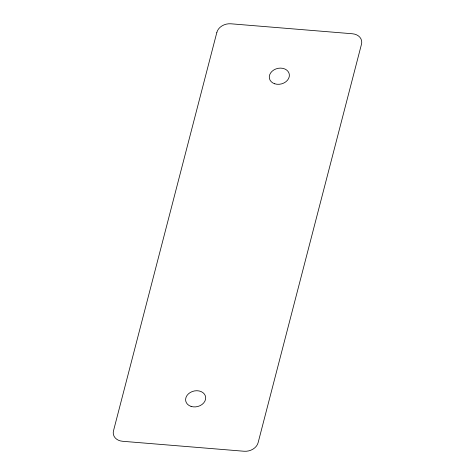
<?xml version="1.0" encoding="UTF-8"?>
<svg xmlns="http://www.w3.org/2000/svg" width="475" height="475" viewBox="0 0 475 475"><rect width="100%" height="100%" fill="white"/><g stroke="black" fill="none" stroke-linecap="round" stroke-linejoin="round"><path stroke-width="0.71" d="M216.867 32.33L113.489 430.843A11.952 9.381 -13.4 0 0 122.597 441.281L244.079 451.25A11.952 9.381 -13.4 0 0 258.109 442.712L361.487 44.199A11.952 9.381 -13.4 0 0 352.379 33.761L230.898 23.792A11.952 9.381 -13.4 0 0 216.867 32.33M191.081 406.404A10.159 7.974 -13.4 0 0 205.687 397.516A10.159 7.974 -13.4 0 0 190.172 392.552A10.159 7.974 -13.4 0 0 191.081 406.404M274.764 83.802A10.159 7.974 -13.4 0 0 289.376 74.913A10.159 7.974 -13.4 0 0 273.855 69.944A10.159 7.974 -13.4 0 0 274.764 83.802"/></g></svg>
